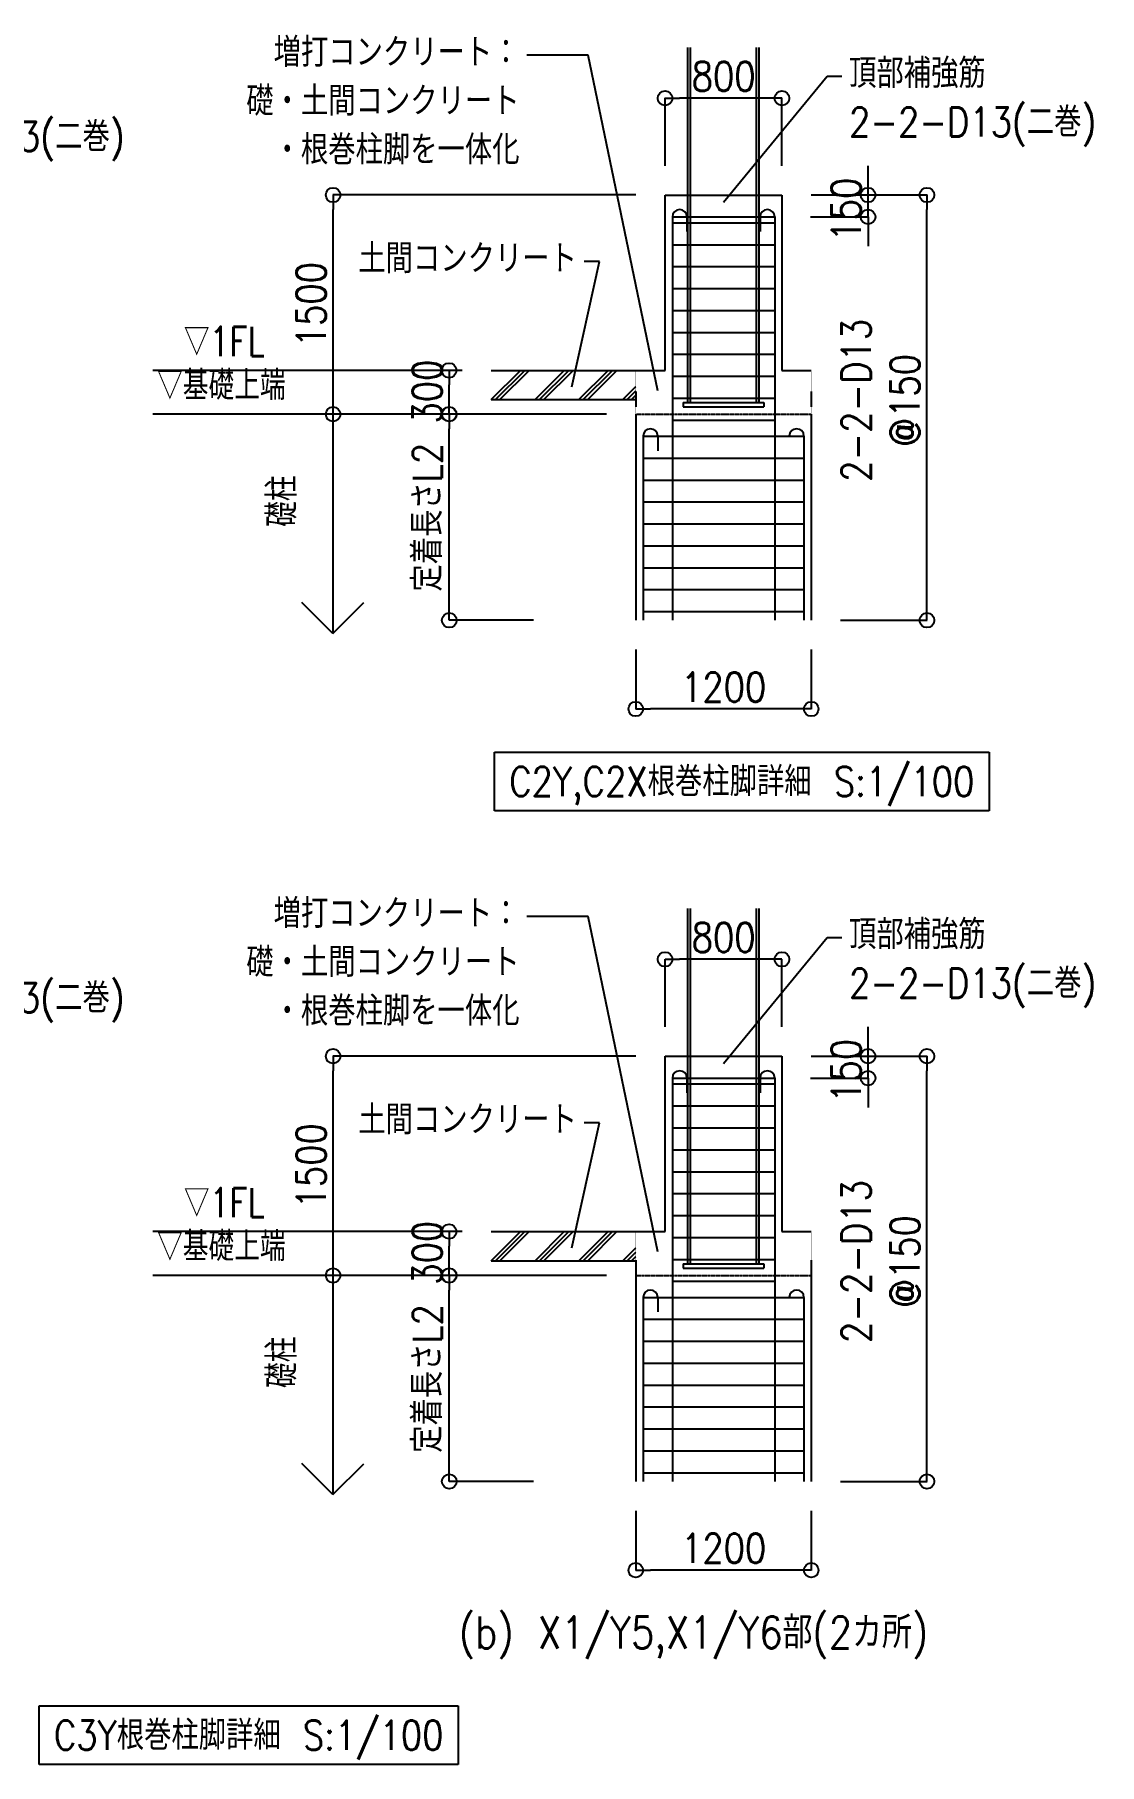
# Model space of a CAD drawing. Extents: x -668440 to 1010955, y -1678500 to 210463.
# Drawn here: x -276988 to -240562, y -464980 to -405798 of the extents above; entities that cross this region are included whole.
import ezdxf
from ezdxf import colors
from ezdxf.entities.mleader import LeaderData, LeaderLine
from ezdxf.enums import TextEntityAlignment as Align
from ezdxf.math import Vec2, Vec3

# ---------------------------------------------------------------- set-up
doc = ezdxf.new("R2010")
doc.units = 0
doc.header["$MEASUREMENT"] = 0
doc.linetypes.add('DASHED1', pattern=[2.5, 1.25, -1.25])
doc.linetypes.add('DOT', pattern=[1.6, 0.4, -0.8, 0.4])
doc.layers.get('0').update_dxf_attribs({"color": 3, "linetype": 'CONTINUOUS'})
doc.layers.get('Defpoints').update_dxf_attribs({"color": 251, "linetype": 'CONTINUOUS'})
for name, color, linetype in [('RC柱', 7, 'CONTINUOUS'), ('RC鉄筋', 4, 'CONTINUOUS'), ('RC鉄筋文字', 4, 'CONTINUOUS'), ('Sプレート', 1, 'CONTINUOUS'), ('S柱', 4, 'CONTINUOUS'), ('寸法', 3, 'CONTINUOUS'), ('注記', 3, 'CONTINUOUS')]:
    doc.layers.add(name, color=color, linetype=linetype)
doc.styles.add('DRACAD', font='txt', dxfattribs={"width": 0.85, "bigfont": 'extfont2'})
doc.dimstyles.new('MYDIM', dxfattribs={"dimtxt": 120, "dimasz": 20, "dimexe": 1.25, "dimexo": 50, "dimgap": 50, "dimtad": 1, "dimdec": 4, "dimdsep": 46, "dimtxsty": 'DRACAD', "dimblk": 'ORIGIN', "dimcen": 2.5, "dimadec": 0, "dimazin": 0, "dimtfac": 1, "dimtdec": 4, "dimtmove": 0, "dimatfit": 3, "dimfxl": 1, "dimtolj": 1, "dimtzin": 0, "dimarcsym": 0})

# ---------------------------------------------------------------- blocks, each defined once
blk = doc.blocks.new('_ORIGIN')
at = {"color": 0, "linetype": 'ByBlock', "lineweight": -2}
blk.add_line((0, 0), (-1, 0), dxfattribs=at)
blk.add_circle((0, 0), 0.5, dxfattribs=at)
blk = doc.blocks.new('*D10031')
at = {"layer": 'Defpoints', "color": 0}
for p in [(136148, -900533), (138419, -900533), (138219, -902033)]:
    blk.add_point(p, dxfattribs=at)
at = {"layer": '寸法', "color": 0, "lineweight": -2}
for p, q in [((138219, -900533), (136147, -900533)), ((136148, -901933), (136148, -900633)), ((138019, -902033), (136147, -902033))]:
    blk.add_line(p, q, dxfattribs=at)
at = {"layer": '寸法', "color": 0, "linetype": 'ByBlock', "lineweight": -2, "xscale": 100, "yscale": 100, "zscale": 100}
for p, rotation in [((136148, -900533), 90), ((136148, -902033), 270)]:
    blk.add_blockref('_ORIGIN', p, dxfattribs=dict(at, rotation=rotation))
at = {"layer": '寸法', "color": 0, "insert": (135998, -901283), "char_height": 200, "attachment_point": 5, "rotation": 90, "style": 'DRACAD'}
blk.add_mtext('\\A1;1500', dxfattribs=at)
blk = doc.blocks.new('*D10032')
at = {"layer": 'Defpoints', "color": 0}
for p in [(139219, -900533), (140211, -900533), (139419, -903443)]:
    blk.add_point(p, dxfattribs=at)
at = {"layer": 'RC鉄筋文字', "color": 0, "lineweight": -2}
for p, q in [((139419, -900533), (140212, -900533)), ((140211, -903343), (140211, -900633)), ((139619, -903443), (140212, -903443))]:
    blk.add_line(p, q, dxfattribs=at)
at = {"layer": 'RC鉄筋文字', "color": 0, "linetype": 'ByBlock', "lineweight": -2, "xscale": 100, "yscale": 100, "zscale": 100}
for p, rotation in [((140211, -900533), 90), ((140211, -903443), 270)]:
    blk.add_blockref('_ORIGIN', p, dxfattribs=dict(at, rotation=rotation))
at = {"layer": 'RC鉄筋文字', "color": 0, "insert": (139894, -901938), "char_height": 200, "attachment_point": 5, "rotation": 90, "style": 'DRACAD'}
blk.add_mtext('\\A1;2-2-D13\\P@150', dxfattribs=at)
blk = doc.blocks.new('*D10033')
at = {"layer": 'Defpoints', "color": 0}
for p in [(139219, -900533), (139808, -900533), (139214, -900683)]:
    blk.add_point(p, dxfattribs=at)
at = {"layer": '寸法', "color": 0, "lineweight": -2}
for p, q in [((139808, -900433), (139808, -900333)), ((139419, -900533), (139809, -900533)), ((139808, -900683), (139808, -900533)), ((139414, -900683), (139809, -900683)), ((139808, -900783), (139808, -900883))]:
    blk.add_line(p, q, dxfattribs=at)
at = {"layer": '寸法', "color": 0, "linetype": 'ByBlock', "lineweight": -2, "xscale": 100, "yscale": 100, "zscale": 100}
for p, rotation in [((139808, -900533), 270), ((139808, -900683), 90)]:
    blk.add_blockref('_ORIGIN', p, dxfattribs=dict(at, rotation=rotation))
at = {"layer": '寸法', "color": 0, "insert": (139658, -900633), "char_height": 200, "attachment_point": 5, "rotation": 90, "style": 'DRACAD'}
blk.add_mtext('\\A1;150', dxfattribs=at)
blk = doc.blocks.new('*D10034')
at = {"layer": 'Defpoints', "color": 0}
for p in [(136943, -902033), (137719, -902033), (137719, -903443)]:
    blk.add_point(p, dxfattribs=at)
at = {"layer": '寸法', "color": 0, "lineweight": -2}
for p, q in [((137519, -902033), (136942, -902033)), ((136943, -903343), (136943, -902133)), ((137519, -903443), (136942, -903443))]:
    blk.add_line(p, q, dxfattribs=at)
at = {"layer": '寸法', "color": 0, "linetype": 'ByBlock', "lineweight": -2, "xscale": 100, "yscale": 100, "zscale": 100}
for p, rotation in [((136943, -902033), 90), ((136943, -903443), 270)]:
    blk.add_blockref('_ORIGIN', p, dxfattribs=dict(at, rotation=rotation))
at = {"layer": '寸法', "color": 0, "insert": (136793, -902738), "char_height": 200, "attachment_point": 5, "rotation": 90, "style": 'DRACAD'}
blk.add_mtext('\\A1;\\A1;定着長さL2', dxfattribs=at)
blk = doc.blocks.new('*D10035')
at = {"layer": 'Defpoints', "color": 0}
for p in [(136942, -901733), (137230, -901733), (137719, -902033)]:
    blk.add_point(p, dxfattribs=at)
at = {"layer": '寸法', "color": 0, "lineweight": -2}
for p, q in [((137030, -901733), (136940, -901733)), ((136942, -901933), (136942, -901833)), ((137519, -902033), (136940, -902033))]:
    blk.add_line(p, q, dxfattribs=at)
at = {"layer": '寸法', "color": 0, "linetype": 'ByBlock', "lineweight": -2, "xscale": 100, "yscale": 100, "zscale": 100}
for p, rotation in [((136942, -901733), 90), ((136942, -902033), 270)]:
    blk.add_blockref('_ORIGIN', p, dxfattribs=dict(at, rotation=rotation))
at = {"layer": '寸法', "color": 0, "insert": (136792, -901878), "char_height": 200, "attachment_point": 5, "rotation": 90, "style": 'DRACAD'}
blk.add_mtext('\\A1;300', dxfattribs=at)
blk = doc.blocks.new('*D10036')
at = {"layer": 'Defpoints', "color": 0}
for p in [(138219, -903443), (139419, -903443), (138219, -904050)]:
    blk.add_point(p, dxfattribs=at)
at = {"layer": '寸法', "color": 0, "lineweight": -2}
for p, q in [((138219, -903643), (138219, -904052)), ((139419, -903643), (139419, -904052)), ((139319, -904050), (138319, -904050))]:
    blk.add_line(p, q, dxfattribs=at)
at = {"layer": '寸法', "color": 0, "linetype": 'ByBlock', "lineweight": -2, "xscale": 100, "yscale": 100, "zscale": 100, "rotation": 180}
blk.add_blockref('_ORIGIN', (138219, -904050), dxfattribs=at)
at = {"layer": '寸法', "color": 0, "linetype": 'ByBlock', "lineweight": -2, "xscale": 100, "yscale": 100, "zscale": 100}
blk.add_blockref('_ORIGIN', (139419, -904050), dxfattribs=at)
at = {"layer": '寸法', "color": 0, "insert": (138820, -903900), "char_height": 200, "attachment_point": 5, "style": 'DRACAD'}
blk.add_mtext('\\A1;1200', dxfattribs=at)
blk = doc.blocks.new('*D10037')
at = {"layer": 'Defpoints', "color": 0}
for p in [(138419, -899871), (138419, -900533), (139219, -900533)]:
    blk.add_point(p, dxfattribs=at)
at = {"layer": '寸法', "color": 0, "lineweight": -2}
for p, q in [((138419, -900333), (138419, -899869)), ((139119, -899871), (138519, -899871)), ((139219, -900333), (139219, -899869))]:
    blk.add_line(p, q, dxfattribs=at)
at = {"layer": '寸法', "color": 0, "linetype": 'ByBlock', "lineweight": -2, "xscale": 100, "yscale": 100, "zscale": 100, "rotation": 180}
blk.add_blockref('_ORIGIN', (138419, -899871), dxfattribs=at)
at = {"layer": '寸法', "color": 0, "linetype": 'ByBlock', "lineweight": -2, "xscale": 100, "yscale": 100, "zscale": 100}
blk.add_blockref('_ORIGIN', (139219, -899871), dxfattribs=at)
at = {"layer": '寸法', "color": 0, "insert": (138820, -899721), "char_height": 200, "attachment_point": 5, "style": 'DRACAD'}
blk.add_mtext('\\A1;800', dxfattribs=at)
blk = doc.blocks.new('*D10046')
at = {"layer": 'Defpoints', "color": 0}
for p in [(136148, -906426), (138419, -906426), (138219, -907926)]:
    blk.add_point(p, dxfattribs=at)
at = {"layer": '寸法', "color": 0, "lineweight": -2}
for p, q in [((138219, -906426), (136147, -906426)), ((136148, -907826), (136148, -906526)), ((138019, -907926), (136147, -907926))]:
    blk.add_line(p, q, dxfattribs=at)
at = {"layer": '寸法', "color": 0, "linetype": 'ByBlock', "lineweight": -2, "xscale": 100, "yscale": 100, "zscale": 100}
for p, rotation in [((136148, -906426), 90), ((136148, -907926), 270)]:
    blk.add_blockref('_ORIGIN', p, dxfattribs=dict(at, rotation=rotation))
at = {"layer": '寸法', "color": 0, "insert": (135998, -907176), "char_height": 200, "attachment_point": 5, "rotation": 90, "style": 'DRACAD'}
blk.add_mtext('\\A1;1500', dxfattribs=at)
blk = doc.blocks.new('*D10047')
at = {"layer": 'Defpoints', "color": 0}
for p in [(139219, -906426), (140211, -906426), (139419, -909336)]:
    blk.add_point(p, dxfattribs=at)
at = {"layer": 'RC鉄筋文字', "color": 0, "lineweight": -2}
for p, q in [((139419, -906426), (140212, -906426)), ((140211, -909236), (140211, -906526)), ((139619, -909336), (140212, -909336))]:
    blk.add_line(p, q, dxfattribs=at)
at = {"layer": 'RC鉄筋文字', "color": 0, "linetype": 'ByBlock', "lineweight": -2, "xscale": 100, "yscale": 100, "zscale": 100}
for p, rotation in [((140211, -906426), 90), ((140211, -909336), 270)]:
    blk.add_blockref('_ORIGIN', p, dxfattribs=dict(at, rotation=rotation))
at = {"layer": 'RC鉄筋文字', "color": 0, "insert": (139894, -907831), "char_height": 200, "attachment_point": 5, "rotation": 90, "style": 'DRACAD'}
blk.add_mtext('\\A1;2-2-D13\\P@150', dxfattribs=at)
blk = doc.blocks.new('*D10048')
at = {"layer": 'Defpoints', "color": 0}
for p in [(139219, -906426), (139808, -906426), (139214, -906576)]:
    blk.add_point(p, dxfattribs=at)
at = {"layer": '寸法', "color": 0, "lineweight": -2}
for p, q in [((139808, -906326), (139808, -906226)), ((139419, -906426), (139809, -906426)), ((139808, -906576), (139808, -906426)), ((139414, -906576), (139809, -906576)), ((139808, -906676), (139808, -906776))]:
    blk.add_line(p, q, dxfattribs=at)
at = {"layer": '寸法', "color": 0, "linetype": 'ByBlock', "lineweight": -2, "xscale": 100, "yscale": 100, "zscale": 100}
for p, rotation in [((139808, -906426), 270), ((139808, -906576), 90)]:
    blk.add_blockref('_ORIGIN', p, dxfattribs=dict(at, rotation=rotation))
at = {"layer": '寸法', "color": 0, "insert": (139658, -906526), "char_height": 200, "attachment_point": 5, "rotation": 90, "style": 'DRACAD'}
blk.add_mtext('\\A1;150', dxfattribs=at)
blk = doc.blocks.new('*D10049')
at = {"layer": 'Defpoints', "color": 0}
for p in [(136943, -907926), (137719, -907926), (137719, -909336)]:
    blk.add_point(p, dxfattribs=at)
at = {"layer": '寸法', "color": 0, "lineweight": -2}
for p, q in [((137519, -907926), (136942, -907926)), ((136943, -909236), (136943, -908026)), ((137519, -909336), (136942, -909336))]:
    blk.add_line(p, q, dxfattribs=at)
at = {"layer": '寸法', "color": 0, "linetype": 'ByBlock', "lineweight": -2, "xscale": 100, "yscale": 100, "zscale": 100}
for p, rotation in [((136943, -907926), 90), ((136943, -909336), 270)]:
    blk.add_blockref('_ORIGIN', p, dxfattribs=dict(at, rotation=rotation))
at = {"layer": '寸法', "color": 0, "insert": (136793, -908631), "char_height": 200, "attachment_point": 5, "rotation": 90, "style": 'DRACAD'}
blk.add_mtext('\\A1;\\A1;定着長さL2', dxfattribs=at)
blk = doc.blocks.new('*D10050')
at = {"layer": 'Defpoints', "color": 0}
for p in [(136942, -907626), (137230, -907626), (137719, -907926)]:
    blk.add_point(p, dxfattribs=at)
at = {"layer": '寸法', "color": 0, "lineweight": -2}
for p, q in [((137030, -907626), (136940, -907626)), ((136942, -907826), (136942, -907726)), ((137519, -907926), (136940, -907926))]:
    blk.add_line(p, q, dxfattribs=at)
at = {"layer": '寸法', "color": 0, "linetype": 'ByBlock', "lineweight": -2, "xscale": 100, "yscale": 100, "zscale": 100}
for p, rotation in [((136942, -907626), 90), ((136942, -907926), 270)]:
    blk.add_blockref('_ORIGIN', p, dxfattribs=dict(at, rotation=rotation))
at = {"layer": '寸法', "color": 0, "insert": (136792, -907771), "char_height": 200, "attachment_point": 5, "rotation": 90, "style": 'DRACAD'}
blk.add_mtext('\\A1;300', dxfattribs=at)
blk = doc.blocks.new('*D10051')
at = {"layer": 'Defpoints', "color": 0}
for p in [(138219, -909336), (139419, -909336), (138219, -909943)]:
    blk.add_point(p, dxfattribs=at)
at = {"layer": '寸法', "color": 0, "lineweight": -2}
for p, q in [((138219, -909536), (138219, -909945)), ((139419, -909536), (139419, -909945)), ((139319, -909943), (138319, -909943))]:
    blk.add_line(p, q, dxfattribs=at)
at = {"layer": '寸法', "color": 0, "linetype": 'ByBlock', "lineweight": -2, "xscale": 100, "yscale": 100, "zscale": 100, "rotation": 180}
blk.add_blockref('_ORIGIN', (138219, -909943), dxfattribs=at)
at = {"layer": '寸法', "color": 0, "linetype": 'ByBlock', "lineweight": -2, "xscale": 100, "yscale": 100, "zscale": 100}
blk.add_blockref('_ORIGIN', (139419, -909943), dxfattribs=at)
at = {"layer": '寸法', "color": 0, "insert": (138820, -909793), "char_height": 200, "attachment_point": 5, "style": 'DRACAD'}
blk.add_mtext('\\A1;1200', dxfattribs=at)
blk = doc.blocks.new('*D10052')
at = {"layer": 'Defpoints', "color": 0}
for p in [(138419, -905763), (138419, -906426), (139219, -906426)]:
    blk.add_point(p, dxfattribs=at)
at = {"layer": '寸法', "color": 0, "lineweight": -2}
for p, q in [((138419, -906226), (138419, -905762)), ((139119, -905763), (138519, -905763)), ((139219, -906226), (139219, -905762))]:
    blk.add_line(p, q, dxfattribs=at)
at = {"layer": '寸法', "color": 0, "linetype": 'ByBlock', "lineweight": -2, "xscale": 100, "yscale": 100, "zscale": 100, "rotation": 180}
blk.add_blockref('_ORIGIN', (138419, -905763), dxfattribs=at)
at = {"layer": '寸法', "color": 0, "linetype": 'ByBlock', "lineweight": -2, "xscale": 100, "yscale": 100, "zscale": 100}
blk.add_blockref('_ORIGIN', (139219, -905763), dxfattribs=at)
at = {"layer": '寸法', "color": 0, "insert": (138820, -905613), "char_height": 200, "attachment_point": 5, "style": 'DRACAD'}
blk.add_mtext('\\A1;800', dxfattribs=at)
blk = doc.blocks.new('根巻き柱脚配筋概要図')
for p, q in [((136941.64928, -901733.21613), (134913.53973, -901733.21613)), ((137229.77701, -901933.21613), (137429.77701, -901733.21613, -16.1028)), ((137259.77701, -901933.21613), (137459.77701, -901733.21613, -16.1028)), ((137289.77701, -901933.21613), (137489.77701, -901733.21613, -16.1028)), ((137529.77701, -901933.21613), (137729.77701, -901733.21613, -16.1028)), ((137559.77701, -901933.21613), (137759.77701, -901733.21613, -16.1028)), ((137589.77701, -901933.21613), (137789.77701, -901733.21613, -16.1028)), ((137829.77701, -901933.21613), (138029.77701, -901733.21613, -16.1028)), ((137859.77701, -901933.21613), (138059.77701, -901733.21613, -16.1028)), ((137889.77701, -901933.21613), (138089.77701, -901733.21613, -16.1028)), ((138129.77701, -901933.21613), (138219.15473, -901843.8384, -7.19616)), ((138159.77701, -901933.21613), (138219.15473, -901873.8384, -4.78074)), ((138189.77701, -901933.21613), (138219.15473, -901903.8384, -2.36532)), ((136147.89384, -902033.21613), (134913.53973, -902033.21613)), ((136146.64384, -902033.21613), (136146.64384, -903533.21613)), ((136146.64384, -903533.21613), (135934.65254, -903321.22484, -10.9263)), ((136146.64384, -903533.21613), (136358.98815, -903321.57845, -10.9263)), ((136941.64928, -907626.03945), (134913.53973, -907626.03945)), ((137229.77701, -907826.03945), (137429.77701, -907626.03945, -16.1028)), ((137259.77701, -907826.03945), (137459.77701, -907626.03945, -16.1028)), ((137289.77701, -907826.03945), (137489.77701, -907626.03945, -16.1028)), ((137529.77701, -907826.03945), (137729.77701, -907626.03945, -16.1028)), ((137559.77701, -907826.03945), (137759.77701, -907626.03945, -16.1028)), ((137589.77701, -907826.03945), (137789.77701, -907626.03945, -16.1028)), ((137829.77701, -907826.03945), (138029.77701, -907626.03945, -16.1028)), ((137859.77701, -907826.03945), (138059.77701, -907626.03945, -16.1028)), ((137889.77701, -907826.03945), (138089.77701, -907626.03945, -16.1028)), ((138129.77701, -907826.03945), (138219.15473, -907736.66173, -7.19616)), ((138159.77701, -907826.03945), (138219.15473, -907766.66173, -4.78074)), ((138189.77701, -907826.03945), (138219.15473, -907796.66173, -2.36532)), ((136147.89384, -907926.03945), (134913.53973, -907926.03945)), ((136146.64384, -907926.03945), (136146.64384, -909426.03945)), ((136146.64384, -909426.03945), (135934.65254, -909214.04816, -10.9263)), ((136146.64384, -909426.03945), (136358.98815, -909214.40177, -10.9263))]:
    blk.add_line(p, q)
at = {"layer": 'RC柱'}
for p, q in [((138419.15473, -900533.21613), (139219.15473, -900533.21613)), ((137229.77701, -901733.21613), (138419.15473, -901733.21613)), ((139219.15473, -901733.21613), (139419.15473, -901733.21613)), ((137229.77701, -901933.21613), (138219.15473, -901933.21613)), ((138419.15473, -906426.03945), (139219.15473, -906426.03945)), ((137229.77701, -907626.03945), (138419.15473, -907626.03945)), ((139219.15473, -907626.03945), (139419.15473, -907626.03945)), ((137229.77701, -907826.03945), (138219.15473, -907826.03945))]:
    blk.add_line(p, q, dxfattribs=at)
at = {"layer": 'RC柱', "linetype": 'DASHED1', "ltscale": 0.2}
for p, q in [((138219.15473, -902033.21613), (139419.15473, -902033.21613)), ((138219.15473, -907926.03945), (139419.15473, -907926.03945))]:
    blk.add_line(p, q, dxfattribs=at)
at = {"layer": 'RC柱'}
for points in [[(138419.15473, -901733.21613), (138419.15473, -900533.21613)], [(139219.15473, -900533.21613), (139219.15473, -901733.21613)], [(138219.15473, -902033.21613), (138219.15473, -903443.21613)], [(139419.15473, -902033.21613), (139419.15473, -903443.21613)], [(138419.15473, -907626.03945), (138419.15473, -906426.03945)], [(139219.15473, -906426.03945), (139219.15473, -907626.03945)], [(138219.15473, -907926.03945), (138219.15473, -909336.03945)], [(139419.15473, -907926.03945), (139419.15473, -909336.03945)]]:
    blk.add_lwpolyline(points, dxfattribs=at)
at = {"layer": 'RC柱', "linetype": 'DOT', "ltscale": 0.1}
for points in [[(138219.15473, -901733.21613), (138219.15473, -902033.21613)], [(139419.31046, -901733.21613), (139419.31046, -902033.21613)], [(138219.15473, -907626.03945), (138219.15473, -907926.03945)], [(139419.31046, -907626.03945), (139419.31046, -907926.03945)]]:
    blk.add_lwpolyline(points, dxfattribs=at)
at = {"layer": 'RC鉄筋'}
for p, q in [((138469.15473, -900683.21613), (139169.15473, -900683.21613)), ((138469.15473, -900683.21613), (138469.15473, -903443.21613)), ((138469.15473, -900723.21613), (139169.15473, -900723.21613)), ((138569.15473, -900683.21613), (138569.15473, -900783.21613)), ((139069.15473, -900683.21613), (139069.15473, -900783.21613)), ((139169.15473, -900683.21613), (139169.15473, -903443.21613)), ((138469.15473, -900873.21613), (139169.15473, -900873.21613)), ((138469.15473, -901023.21613), (139169.15473, -901023.21613)), ((138469.15473, -901173.21613), (139169.15473, -901173.21613)), ((138469.15473, -901323.21613), (139169.15473, -901323.21613)), ((138469.15473, -901473.21613), (139169.15473, -901473.21613)), ((138469.15473, -901623.21613), (139169.15473, -901623.21613)), ((138469.15473, -901773.21613), (139169.15473, -901773.21613)), ((138469.15473, -901923.21613), (139169.15473, -901923.21613)), ((138469.15473, -902073.21613), (139169.15473, -902073.21613)), ((138269.15473, -902183.21613), (138269.15473, -903443.21613)), ((138269.15473, -902183.21613), (139369.15473, -902183.21613)), ((138369.15473, -902183.21613), (138369.15473, -902283.21613)), ((139369.15473, -902183.21613), (139369.15473, -903443.21613)), ((138269.15473, -902333.21613), (139369.15473, -902333.21613)), ((138269.15473, -902483.21613), (139369.15473, -902483.21613)), ((138269.15473, -902633.21613), (139369.15473, -902633.21613)), ((138269.15473, -902783.21613), (139369.15473, -902783.21613)), ((138269.15473, -902933.21613), (139369.15473, -902933.21613)), ((138269.15473, -903083.21613), (139369.15473, -903083.21613)), ((138269.15473, -903233.21613), (139369.15473, -903233.21613)), ((138269.15473, -903383.21613), (139369.15473, -903383.21613)), ((138469.15473, -906576.03945), (139169.15473, -906576.03945)), ((138469.15473, -906576.03945), (138469.15473, -909336.03945)), ((138469.15473, -906616.03945), (139169.15473, -906616.03945)), ((138569.15473, -906576.03945), (138569.15473, -906676.03945)), ((139069.15473, -906576.03945), (139069.15473, -906676.03945)), ((139169.15473, -906576.03945), (139169.15473, -909336.03945)), ((138469.15473, -906766.03945), (139169.15473, -906766.03945)), ((138469.15473, -906916.03945), (139169.15473, -906916.03945)), ((138469.15473, -907066.03945), (139169.15473, -907066.03945)), ((138469.15473, -907216.03945), (139169.15473, -907216.03945)), ((138469.15473, -907366.03945), (139169.15473, -907366.03945)), ((138469.15473, -907516.03945), (139169.15473, -907516.03945)), ((138469.15473, -907666.03945), (139169.15473, -907666.03945)), ((138469.15473, -907816.03945), (139169.15473, -907816.03945)), ((138469.15473, -907966.03945), (139169.15473, -907966.03945)), ((138269.15473, -908076.03945), (138269.15473, -909336.03945)), ((138269.15473, -908076.03945), (139369.15473, -908076.03945)), ((138369.15473, -908076.03945), (138369.15473, -908176.03945)), ((139369.15473, -908076.03945), (139369.15473, -909336.03945)), ((138269.15473, -908226.03945), (139369.15473, -908226.03945)), ((138269.15473, -908376.03945), (139369.15473, -908376.03945)), ((138269.15473, -908526.03945), (139369.15473, -908526.03945)), ((138269.15473, -908676.03945), (139369.15473, -908676.03945)), ((138269.15473, -908826.03945), (139369.15473, -908826.03945)), ((138269.15473, -908976.03945), (139369.15473, -908976.03945)), ((138269.15473, -909126.03945), (139369.15473, -909126.03945)), ((138269.15473, -909276.03945), (139369.15473, -909276.03945))]:
    blk.add_line(p, q, dxfattribs=at)
at = {"layer": 'RC鉄筋', "linetype": 'DOT', "ltscale": 0.2}
for p, q in [((138469.15473, -901783.23455), (138469.15473, -902633.21613)), ((138469.15473, -907676.05788), (138469.15473, -908526.03945))]:
    blk.add_line(p, q, dxfattribs=at)
at = {"layer": 'RC鉄筋'}
for centre in [(138519.15473, -900683.21613), (139119.15473, -900683.21613), (138319.15473, -902183.21613), (139319.15473, -902183.21613), (138519.15473, -906576.03945), (139119.15473, -906576.03945), (138319.15473, -908076.03945), (139319.15473, -908076.03945)]:
    blk.add_arc(centre, 50, 0, 180, dxfattribs=at)
at = {"layer": 'Sプレート'}
for p, q in [((138544.15473, -901953.21613), (139094.15473, -901953.21613)), ((138544.15473, -901953.21613), (138544.15473, -901983.21613)), ((138544.15473, -901983.21613), (139094.15473, -901983.21613)), ((139094.15473, -901953.21613), (139094.15473, -901983.21613)), ((138544.15473, -907846.03945), (139094.15473, -907846.03945)), ((138544.15473, -907846.03945), (138544.15473, -907876.03945)), ((139094.15473, -907846.03945), (139094.15473, -907876.03945)), ((138544.15473, -907876.03945), (139094.15473, -907876.03945))]:
    blk.add_line(p, q, dxfattribs=at)
at = {"layer": 'S柱'}
for p, q in [((138575.15473, -901953.21613), (138575.15473, -899523.31739)), ((138593.15473, -901953.21613), (138593.15473, -899523.31739)), ((139045.15473, -901953.21613), (139045.15473, -899523.31739)), ((139063.15473, -901953.21613), (139063.15473, -899523.31739)), ((138575.15473, -907846.03945), (138575.15473, -905416.14071)), ((138593.15473, -907846.03945), (138593.15473, -905416.14071)), ((139045.15473, -907846.03945), (139045.15473, -905416.14071)), ((139063.15473, -907846.03945), (139063.15473, -905416.14071))]:
    blk.add_line(p, q, dxfattribs=at)
at = {"insert": (137009.01824, -910258.91307), "char_height": 218.779069, "attachment_point": 1, "style": 'DRACAD'}
blk.add_mtext('(b) X1/Y5,X1/Y6部(2カ所)\\P\u3000\u3000\u3000', dxfattribs=at)
at = {"layer": '寸法', "style": 'DRACAD', "width": 0.8}
for s, p in [('▽1FL', (135403.40364, -901695.02491, -12)), ('▽基礎上端', (135383.40364, -901995.02491, -12)), ('▽1FL', (135403.40364, -907587.84824, -12)), ('▽基礎上端', (135383.40364, -907887.84824, -12))]:
    blk.add_text(s, height=200, dxfattribs=at).set_placement(p, align=Align.BOTTOM_CENTER)
for p in [(135958.37625, -902627.46819, -12), (135958.37625, -908520.29152, -12)]:
    blk.add_text('礎柱', height=200, rotation=90, dxfattribs=at).set_placement(p, align=Align.BOTTOM_CENTER)
at = {"layer": '注記', "char_height": 200, "attachment_point": 1, "style": 'DRACAD', "bg_fill": 16, "box_fill_scale": 1.5, "bg_fill_color": 257, "bg_fill_transparency": 0}
for s, insert in [('C2Y,C2X根巻柱脚詳細 S:1/100', (137353.16591, -904446.01389, -12)), ('C3Y根巻柱脚詳細 S:1/100', (134237.92277, -910971.87506))]:
    blk.add_mtext(s, dxfattribs=dict(at, insert=insert))
at = {"layer": 'RC鉄筋文字'}
for base, p1, p2, picture, middle in [((140210.87489, -900533.21613), (139419.15473, -903443.21613, 12), (139219.15473, -900533.21613, 12), '*D10032', (140210.87489, -901938.21613)), ((140210.87489, -906426.03945), (139419.15473, -909336.03945, 12), (139219.15473, -906426.03945, 12), '*D10047', (140210.87489, -907831.03945))]:
    dim = blk.add_linear_dim(base=base, p1=p1, p2=p2, angle=90, text='2-2-D13\\P@150', dimstyle='MYDIM', override={"dimtxt": 200, "dimasz": 100, "dimexo": 200, "dimtad": 1, "dimtoh": 1, "dimtxsty": 'DRACAD', "dimblk1": 'ORIGIN', "dimblk2": 'ORIGIN', "dimsah": 1, "dimtfill": 0, "dimtfillclr": 0}, dxfattribs=at)
    dim.commit()
    dim.dimension.update_dxf_attribs({"geometry": picture, "text_midpoint": middle, "dimtype": 128})
at = {"layer": '寸法'}
for base, p1, p2, angle, picture, middle in [((138419.15473, -899870.59561, -12), (139219.15473, -900533.21613), (138419.15473, -900533.21613), 180, '*D10037', (138820.11341, -899870.59561, -12)), ((139807.88439, -900533.21613), (139214.14456, -900683.21613, 12), (139219.15473, -900533.21613, 12), 90, '*D10033', (139807.88439, -900633.21613)), ((136147.89384, -900533.21613), (138219.15473, -902033.21613, 12), (138419.15473, -900533.21613, 12), 90, '*D10031', (136147.89384, -901283.21613)), ((136941.64928, -901733.21613), (137719.15473, -902033.21613, 12), (137229.77701, -901733.21613, 12), 90, '*D10035', (136941.64928, -901878.21613)), ((138219.15473, -904050.48212, -12), (139419.15473, -903443.21613), (138219.15473, -903443.21613), 180, '*D10036', (138820.11341, -904050.48212, -12)), ((138419.15473, -905763.41894, -12), (139219.15473, -906426.03945), (138419.15473, -906426.03945), 180, '*D10052', (138820.11341, -905763.41894, -12)), ((139807.88439, -906426.03945), (139214.14456, -906576.03945, 12), (139219.15473, -906426.03945, 12), 90, '*D10048', (139807.88439, -906526.03945)), ((136147.89384, -906426.03945), (138219.15473, -907926.03945, 12), (138419.15473, -906426.03945, 12), 90, '*D10046', (136147.89384, -907176.03945)), ((136941.64928, -907626.03945), (137719.15473, -907926.03945, 12), (137229.77701, -907626.03945, 12), 90, '*D10050', (136941.64928, -907771.03945)), ((138219.15473, -909943.30545, -12), (139419.15473, -909336.03945), (138219.15473, -909336.03945), 180, '*D10051', (138820.11341, -909943.30545, -12))]:
    dim = blk.add_linear_dim(base=base, p1=p1, p2=p2, angle=angle, dimstyle='MYDIM', override={"dimtxt": 200, "dimasz": 100, "dimexo": 200}, dxfattribs=at)
    dim.commit()
    dim.dimension.update_dxf_attribs({"geometry": picture, "text_midpoint": middle, "dimtype": 128})
for base, p1, p2, picture, middle in [((136942.89928, -902033.21613), (137719.15473, -903443.21613, 12), (137719.15473, -902033.21613, 12), '*D10034', (136942.89928, -902738.21613)), ((136942.89928, -907926.03945), (137719.15473, -909336.03945, 12), (137719.15473, -907926.03945, 12), '*D10049', (136942.89928, -908631.03945))]:
    dim = blk.add_linear_dim(base=base, p1=p1, p2=p2, angle=90, text='\\A1;定着長さL2', dimstyle='MYDIM', override={"dimtxt": 200, "dimasz": 100, "dimexo": 200, "dimtxsty": 'DRACAD'}, dxfattribs=at)
    dim.commit()
    dim.dimension.update_dxf_attribs({"geometry": picture, "text_midpoint": middle, "dimtype": 128})
ml = blk.add_multileader_mtext('Standard')
ml.set_content('増打コンクリート：\\P礎・土間コンクリート\\P・根巻柱脚を一体化', style='DRACAD')
ml.set_leader_properties()
ml.build(insert=Vec2(0, 0))
ml.multileader.update_dxf_attribs({"dogleg_length": 100, "arrow_head_size": 1})
ctx = ml.context
ctx.base_point, ctx.char_height, ctx.arrow_head_size, ctx.landing_gap_size, ctx.plane_origin = Vec3(135424.47473, -899576.76393, -12), 200, 1, 50, Vec3(4005.14139, -1196.76393, -12)
ctx.text_align_type = 2
notes = []
notes.append((ctx, [(0, (1, 1, 0), (137893.80806, -899576.76393, -12), (-1, 0), 420, [(0, [(138369.15473, -901873.21613, -12)], 0, [])])]))
ctx.mtext.insert, ctx.mtext.alignment = Vec3(137423.80806, -899456.76393, -12), 3
ml = blk.add_multileader_mtext('Standard')
ml.set_content('頂部補強筋\\P2-2-D13(二巻)', style='DRACAD')
ml.set_leader_properties()
ml.build(insert=Vec2(0, 0))
ml.multileader.update_dxf_attribs({"dogleg_length": 100, "arrow_head_size": 1})
ctx = ml.context
ctx.base_point, ctx.char_height, ctx.arrow_head_size, ctx.landing_gap_size = Vec3(132980, -899820), 200, 1, 50
notes.append((ctx, [(0, (1, 1, 0), (132880, -899820), (1, 0), 100, [(0, [(132041.26089, -900583.21613)], 0, [])])]))
ctx.mtext.insert = Vec3(133030, -899700)
ml = blk.add_multileader_mtext('Standard')
ml.set_content('頂部補強筋\\P2-2-D13(二巻)', style='DRACAD')
ml.set_leader_properties()
ml.build(insert=Vec2(0, 0))
ml.multileader.update_dxf_attribs({"dogleg_length": 100, "arrow_head_size": 1})
ctx = ml.context
ctx.base_point, ctx.char_height, ctx.arrow_head_size, ctx.landing_gap_size, ctx.plane_origin = Vec3(139627.89384, -899720, -12), 200, 1, 50, Vec3(6777.89384, 0, -12)
notes.append((ctx, [(0, (1, 1, 0), (139527.89384, -899720, -12), (1, 0), 100, [(0, [(138819.15473, -900583.21613, -12)], 0, [])])]))
ctx.mtext.insert = Vec3(139677.89384, -899600, -12)
ml = blk.add_multileader_mtext('Standard')
ml.set_content('土間コンクリート', style='DRACAD')
ml.set_leader_properties()
ml.build(insert=Vec2(0, 0))
ml.multileader.update_dxf_attribs({"dogleg_length": 100, "arrow_head_size": 1})
ctx = ml.context
ctx.base_point, ctx.char_height, ctx.arrow_head_size, ctx.landing_gap_size, ctx.plane_origin = Vec3(136225.21592, -900987.9855, -12), 200, 1, 50, Vec3(4438.04508, -2549.16712, -12)
ctx.text_align_type = 2
notes.append((ctx, [(0, (1, 1, 0), (137971.54926, -900987.9855, -12), (-1, 0), 105, [(0, [(137782.05842, -901845.61932, -12)], 0, [])])]))
ctx.mtext.insert, ctx.mtext.alignment = Vec3(137816.54926, -900867.9855, -12), 3
ml = blk.add_multileader_mtext('Standard')
ml.set_content('増打コンクリート：\\P礎・土間コンクリート\\P・根巻柱脚を一体化', style='DRACAD')
ml.set_leader_properties()
ml.build(insert=Vec2(0, 0))
ml.multileader.update_dxf_attribs({"dogleg_length": 100, "arrow_head_size": 1})
ctx = ml.context
ctx.base_point, ctx.char_height, ctx.arrow_head_size, ctx.landing_gap_size, ctx.plane_origin = Vec3(135424.47473, -905469.58725, -12), 200, 1, 50, Vec3(4005.14139, -7089.58725, -12)
ctx.text_align_type = 2
notes.append((ctx, [(0, (1, 1, 0), (137893.80806, -905469.58725, -12), (-1, 0), 420, [(0, [(138369.15473, -907766.03945, -12)], 0, [])])]))
ctx.mtext.insert, ctx.mtext.alignment = Vec3(137423.80806, -905349.58725, -12), 3
ml = blk.add_multileader_mtext('Standard')
ml.set_content('頂部補強筋\\P2-2-D13(二巻)', style='DRACAD')
ml.set_leader_properties()
ml.build(insert=Vec2(0, 0))
ml.multileader.update_dxf_attribs({"dogleg_length": 100, "arrow_head_size": 1})
ctx = ml.context
ctx.base_point, ctx.char_height, ctx.arrow_head_size, ctx.landing_gap_size, ctx.plane_origin = Vec3(139627.89384, -905612.82333, -12), 200, 1, 50, Vec3(6777.89384, -5892.82333, -12)
notes.append((ctx, [(0, (1, 1, 0), (139527.89384, -905612.82333, -12), (1, 0), 100, [(0, [(138819.15473, -906476.03945, -12)], 0, [])])]))
ctx.mtext.insert = Vec3(139677.89384, -905492.82333, -12)
ml = blk.add_multileader_mtext('Standard')
ml.set_content('頂部補強筋\\P2-2-D13(二巻)', style='DRACAD')
ml.set_leader_properties()
ml.build(insert=Vec2(0, 0))
ml.multileader.update_dxf_attribs({"dogleg_length": 100, "arrow_head_size": 1})
ctx = ml.context
ctx.base_point, ctx.char_height, ctx.arrow_head_size, ctx.landing_gap_size, ctx.plane_origin = Vec3(132980, -905712.82333), 200, 1, 50, Vec3(0, -5892.82333)
notes.append((ctx, [(0, (1, 1, 0), (132880, -905712.82333), (1, 0), 100, [(0, [(132041.26089, -906476.03945)], 0, [])])]))
ctx.mtext.insert = Vec3(133030, -905592.82333)
ml = blk.add_multileader_mtext('Standard')
ml.set_content('土間コンクリート', style='DRACAD')
ml.set_leader_properties()
ml.build(insert=Vec2(0, 0))
ml.multileader.update_dxf_attribs({"dogleg_length": 100, "arrow_head_size": 1})
ctx = ml.context
ctx.base_point, ctx.char_height, ctx.arrow_head_size, ctx.landing_gap_size, ctx.plane_origin = Vec3(136225.21592, -906880.80883, -12), 200, 1, 50, Vec3(4438.04508, -8441.99044, -12)
ctx.text_align_type = 2
notes.append((ctx, [(0, (1, 1, 0), (137971.54926, -906880.80883, -12), (-1, 0), 105, [(0, [(137782.05842, -907738.44265, -12)], 0, [])])]))
ctx.mtext.insert, ctx.mtext.alignment = Vec3(137816.54926, -906760.80883, -12), 3
for ctx, leaders in notes:
    for number, flags, end, landing, length, lines in leaders:
        leader = LeaderData()
        leader.index, (leader.has_last_leader_line, leader.has_dogleg_vector, leader.attachment_direction) = number, flags
        leader.last_leader_point, leader.dogleg_vector, leader.dogleg_length = Vec3(end), Vec3(landing), length
        for number, points, colour, breaks in lines:
            line = LeaderLine()
            line.index, line.vertices, line.color, line.breaks = number, Vec3.list(points), colors.encode_raw_color(colour), breaks
            leader.lines.append(line)
        ctx.leaders.append(leader)

msp = doc.modelspace()

# ---------------------------------------------------------------- block references
at = {"xscale": 5, "yscale": 5, "zscale": 5}
msp.add_blockref('根巻き柱脚配筋概要図', (-947516.12938, 4091379.61688, -60), dxfattribs=at)

doc.saveas('drawing.dxf')
